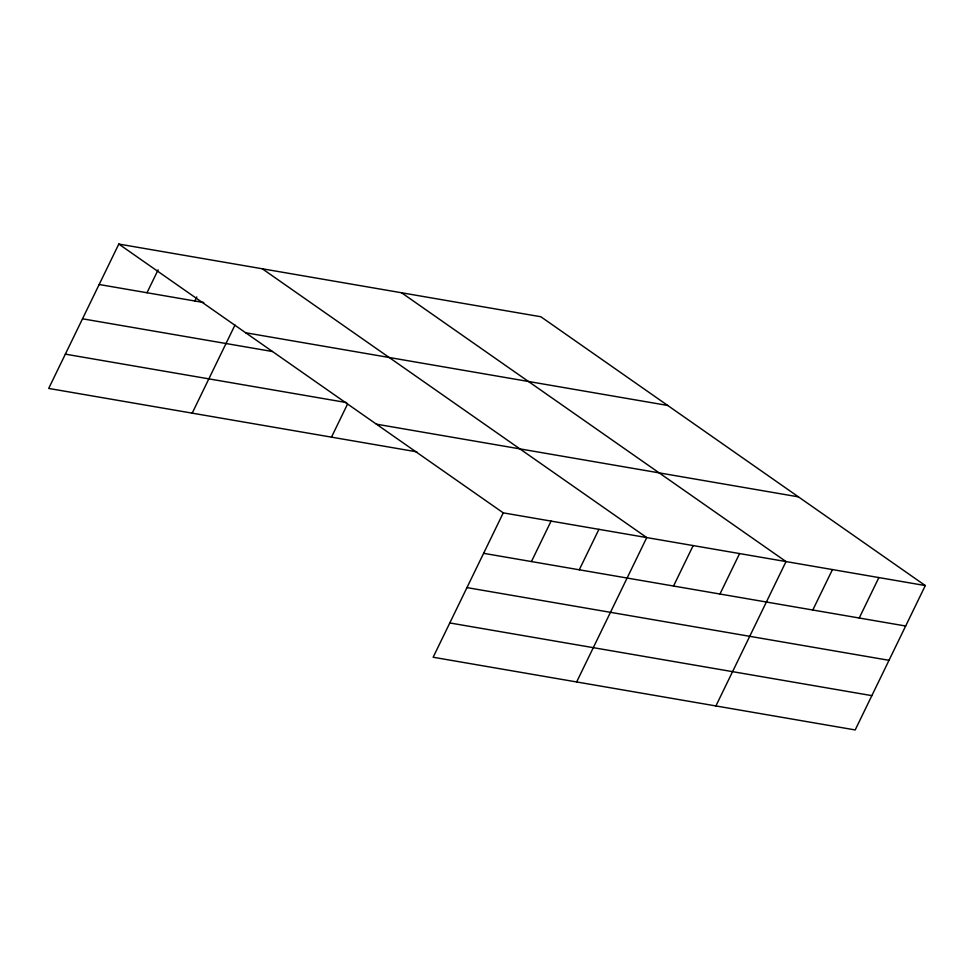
<?xml version="1.0" encoding="UTF-8"?>
<svg xmlns="http://www.w3.org/2000/svg" width="974" height="974" viewBox="0 0 974 974"><rect width="100%" height="100%" fill="white"/><g stroke="black" fill="none" stroke-linecap="round" stroke-linejoin="round"><path stroke-width="1.46" d="M925.3 585.569L503.254 512.86L433.15 657.243L855.196 729.94L925.3 585.569L540.85 316.757L118.804 244.06L48.7 388.431L416.835 451.851M147.001 292.748L158.129 269.835M194.824 300.99L196.797 296.948M192.195 413.159L234.977 325.06M331.477 437.143L347.487 404.173M531.439 561.548L551.077 521.102M579.274 569.79L598.913 529.345M576.645 681.958L646.748 537.587L262.298 268.775M673.533 586.031L693.171 545.574M719.956 594.018L739.595 553.573M715.914 705.943L786.018 561.572L401.58 292.772M812.803 610.016L832.453 569.571M859.238 618.015L878.877 577.57M99.165 284.505L203.797 302.537M245.667 332.767L667.726 405.464M82.51 318.802L272.44 351.517M65.355 354.146L346.634 402.591M376.378 424.165L798.436 496.862M483.603 553.317L905.662 626.014M466.96 587.602L889.006 660.311M449.793 622.946L871.852 695.643M118.804 244.06L503.254 512.86"/></g></svg>
